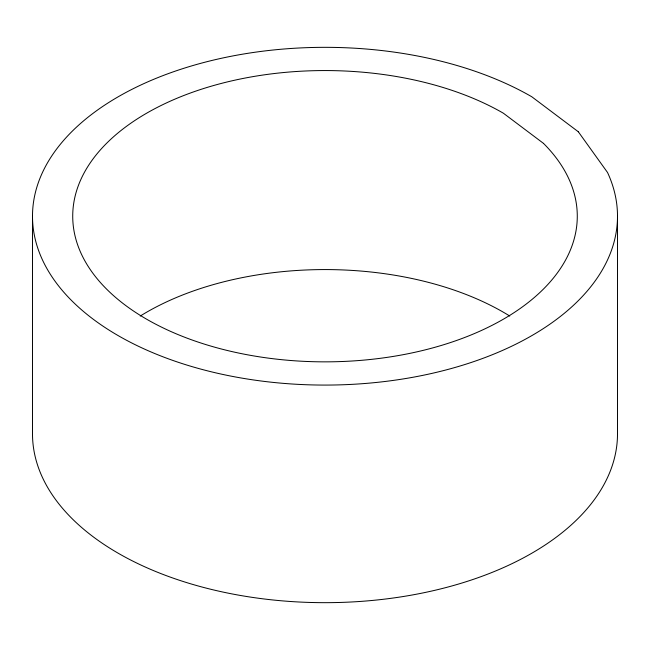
<?xml version="1.0" encoding="UTF-8"?>
<svg xmlns="http://www.w3.org/2000/svg" width="650" height="650" viewBox="0 0 650 650"><rect width="100%" height="100%" fill="white"/><g stroke="black" fill="none" stroke-linecap="round" stroke-linejoin="round"><path stroke-width="0.97" d="M617.5 216.198L617.5 433.802A292.5 168.87 0 0 1 325 602.672A292.5 168.87 0 0 1 32.5 433.802L32.5 216.198M140.237 316.046A252.281 145.649 0 0 1 509.762 316.046M578.313 131.763L531.83 96.793A292.5 168.87 0 0 0 59.906 144.836A292.5 168.87 0 0 0 299.504 384.434A292.5 168.87 0 0 0 607.531 172.494L578.313 131.763M543.481 143.374L503.384 113.214A252.281 145.649 0 0 0 87.937 166.384A252.281 145.649 0 0 0 346.986 361.294A252.281 145.649 0 0 0 543.481 143.374"/></g></svg>
